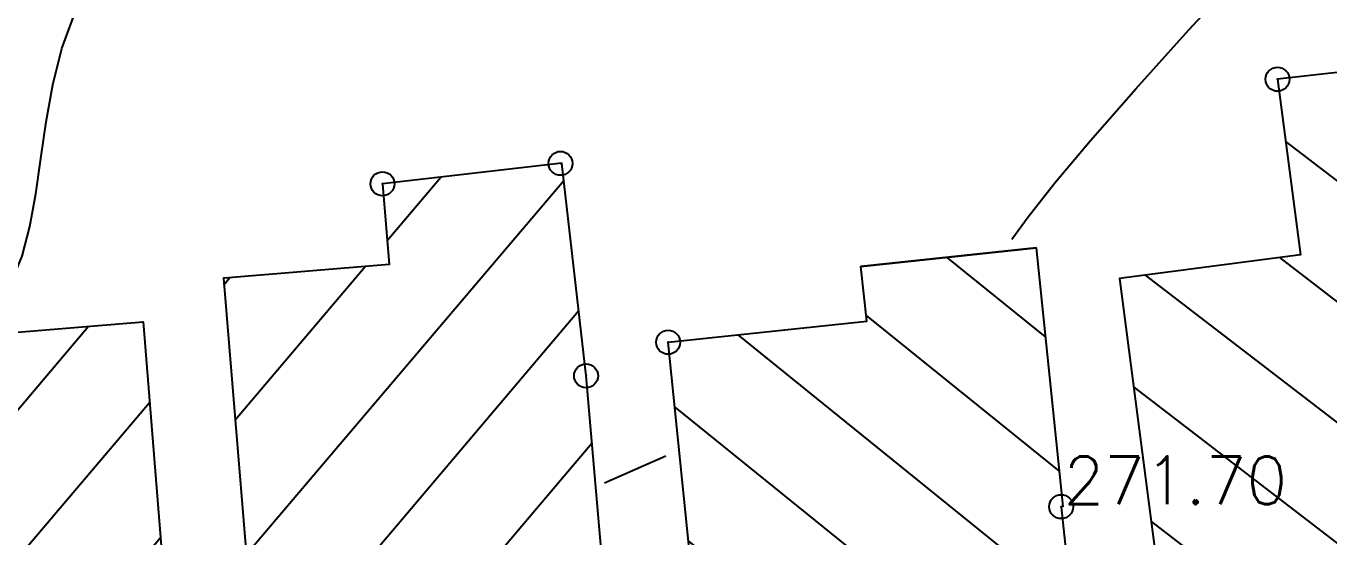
# Model space of a CAD drawing. Header units: millimetres. Extents: x 524954 to 526204, y 9523489 to 9524010.
# Drawn here: x 525490.74 to 525517.93, y 9523577.48 to 9523588.15 of the extents above; entities that cross this region are included whole.
import ezdxf

# ---------------------------------------------------------------- set-up
doc = ezdxf.new("R2010")
doc.units = ezdxf.units.MM
doc.header["$PDMODE"] = 32
doc.header["$PDSIZE"] = 0.5
for name, color, linetype in [('Bati', 6, 'Continuous'), ('Bati_H', 1, 'Continuous'), ('CN_01_00', 3, 'Continuous'), ('CN_02_00', 4, 'Continuous'), ('Signalisation', 7, 'Continuous'), ('TopoAlt', 3, 'Continuous'), ('TOPOJIS', 7, 'Continuous')]:
    doc.layers.add(name, color=color, linetype=linetype)
doc.styles.add('Simplex 1.0', font='Simplex.shx', dxfattribs={"width": 0.99, "height": 1})

# ---------------------------------------------------------------- blocks, each defined once
blk = doc.blocks.new('TCPOINT M')
at = {"color": 0}
blk.add_point((0, 0), dxfattribs=at)
at = {"layer": 'TopoAlt', "style": 'Simplex 1.0', "width": 0.99}
blk.add_attdef('ALT', (0.15, 0.15), '', height=1, dxfattribs=at)

msp = doc.modelspace()

# ---------------------------------------------------------------- hatches: boundary and pattern name
at = {"layer": 'Bati_H'}
h = msp.add_hatch(dxfattribs=at)
h.set_pattern_fill('_U', color=256, scale=2, angle=142.4412, style=0, pattern_type=0)
h.set_pattern_definition([(142.441232171, (0, 0), (-1.2191496898, -1.58545704258), [])])
h.paths.add_polyline_path([(525521.22, 9523582.704), (525520.599, 9523587.458), (525516.86, 9523587.039), (525517.339, 9523583.372), (525513.563, 9523582.878), (525514.407, 9523576.411), (525521.866, 9523577.385), (525521.172, 9523582.697)])
h = msp.add_hatch(dxfattribs=at)
h.set_pattern_fill('_U', color=256, scale=2, angle=49.7164, style=0, pattern_type=0)
h.set_pattern_definition([(49.7164087, (0, 0), (-1.5257070597, 1.29314267114), [])])
h.paths.add_polyline_path([(525495.577, 9523574.193), (525498.578, 9523574.44), (525498.464, 9523575.823), (525502.836, 9523576.184), (525502.429, 9523580.845), (525501.921, 9523585.285), (525498.179, 9523584.857), (525498.318, 9523583.17), (525494.885, 9523582.887), (525494.86, 9523582.885)])
h = msp.add_hatch(dxfattribs=at)
h.set_pattern_fill('_U', color=256, scale=2, angle=-38.9465, style=0, pattern_type=0)
h.set_pattern_definition([(321.053478824, (0, 0), (1.25718948663, 1.5554660378), [])])
h.paths.add_polyline_path([(525512.345, 9523578.112), (525512.742, 9523574.37), (525509.051, 9523573.979), (525509.18, 9523572.763), (525505.084, 9523572.329), (525504.142, 9523581.546), (525508.288, 9523581.986), (525508.167, 9523583.129), (525511.822, 9523583.517), (525512.38, 9523578.116)])
h = msp.add_hatch(dxfattribs=at)
h.set_pattern_fill('_U', color=256, scale=2, angle=-130.2836, style=0, pattern_type=0)
h.set_pattern_definition([(229.716408702, (-527342.293, 43798.208), (1.52570705975, -1.2931426711), [])])
h.paths.add_polyline_path([(525493.987, 9523572.007), (525490.502, 9523571.719), (525490.63, 9523570.409), (525486.419, 9523570.019), (525485.638, 9523579.477), (525489.018, 9523579.756), (525488.864, 9523581.618), (525493.184, 9523581.975)])

# ---------------------------------------------------------------- linework, layer by layer
at = {"layer": 'Bati', "flags": 128}
for points in [[(525521.22, 9523582.704), (525520.599, 9523587.458), (525516.86, 9523587.039), (525517.339, 9523583.372), (525513.563, 9523582.878), (525514.407, 9523576.411), (525521.866, 9523577.385), (525521.172, 9523582.697)], [(525495.577, 9523574.193), (525498.578, 9523574.44), (525498.464, 9523575.823), (525502.836, 9523576.184), (525502.429, 9523580.845), (525501.921, 9523585.285), (525498.179, 9523584.857), (525498.318, 9523583.17), (525494.885, 9523582.887), (525494.86, 9523582.885)], [(525512.345, 9523578.112), (525512.742, 9523574.37), (525509.051, 9523573.979), (525509.18, 9523572.763), (525505.084, 9523572.329), (525504.142, 9523581.546), (525508.288, 9523581.986), (525508.167, 9523583.129), (525511.822, 9523583.517), (525512.38, 9523578.116)]]:
    msp.add_lwpolyline(points, close=True, dxfattribs=at)
at = {"layer": 'Bati', "elevation": 271.88, "flags": 128}
msp.add_lwpolyline([(525493.987, 9523572.007), (525490.502, 9523571.719), (525490.63, 9523570.409), (525486.419, 9523570.019), (525485.638, 9523579.477), (525489.018, 9523579.756), (525488.864, 9523581.618), (525493.184, 9523581.975), (525493.184, 9523581.975)], close=True, dxfattribs=at)
at = {"layer": 'CN_01_00', "elevation": 273, "flags": 128}
msp.add_lwpolyline([(525489.846, 9523582.02), (525490.17, 9523582.373), (525490.446, 9523582.819), (525490.66, 9523583.347), (525490.819, 9523583.962), (525490.941, 9523584.648), (525491.048, 9523585.385), (525491.161, 9523586.15), (525491.302, 9523586.922), (525491.49, 9523587.68), (525491.748, 9523588.402)], dxfattribs=at)
at = {"layer": 'CN_02_00', "elevation": 272, "flags": 128}
for points in [[(525511.316, 9523583.701), (525511.655, 9523584.168), (525512.213, 9523584.875), (525512.957, 9523585.762), (525513.901, 9523586.84), (525515.011, 9523588.071), (525516.241, 9523589.404), (525517.546, 9523590.787), (525518.879, 9523592.172), (525520.194, 9523593.506), (525521.445, 9523594.739), (525522.415, 9523595.658)], [(525502.812, 9523578.612), (525503.637, 9523578.972), (525504.094, 9523579.171)]]:
    msp.add_lwpolyline(points, dxfattribs=at)
at = {"layer": 'Signalisation'}
msp.add_line((525511.822, 9523583.517), (525508.167, 9523583.129), dxfattribs=at)

# ---------------------------------------------------------------- block references
at = {"layer": 'TOPOJIS'}
for p in [(525516.86, 9523587.039), (525501.896, 9523585.283), (525498.179, 9523584.857), (525504.142, 9523581.546), (525502.429, 9523580.845)]:
    msp.add_blockref('TCPOINT M', p, dxfattribs=at)
ref = msp.add_blockref('TCPOINT M', (525512.345, 9523578.112, 271.7), dxfattribs=at)
ref.add_attrib('ALT', '271.70', (525512.395, 9523578.162, 271.7), dxfattribs={"layer": 'TopoAlt', "height": 1, "style": 'Simplex 1.0', "width": 0.99})

doc.saveas('drawing.dxf')
